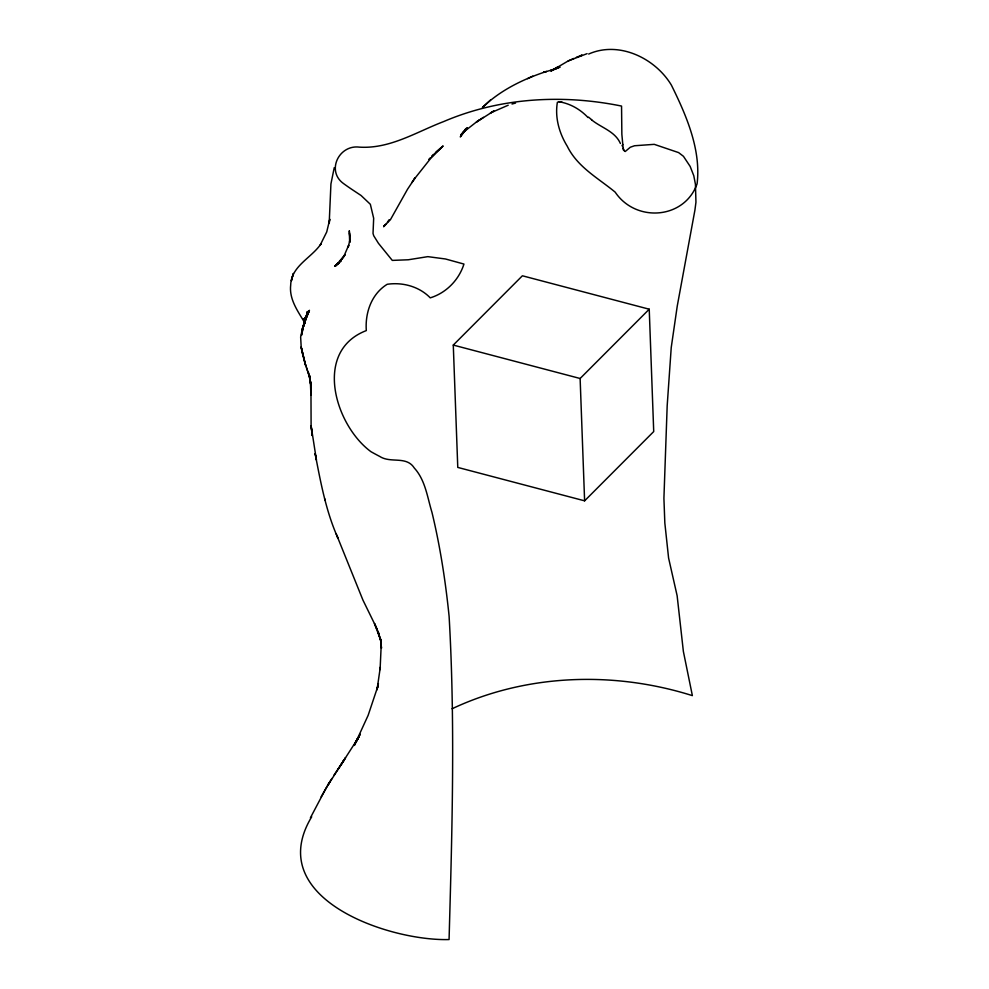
<?xml version="1.0" encoding="UTF-8"?>
<svg xmlns="http://www.w3.org/2000/svg" width="989" height="989" viewBox="0 0 989 989"><rect width="100%" height="100%" fill="white"/><g stroke="black" fill="none" stroke-linecap="round" stroke-linejoin="round"><path stroke-width="1.48" d="M380.406 638.35L381.482 648.178L380.604 639.599L381.198 641.997L377.477 630.302M310.966 391.397L311.102 425.814L316.406 459.959L315.132 453.642C320.634 482.212 325.925 511.189 337.867 537.929L336.248 534.035M381.247 644.358L380.085 669.627L380.32 667.13L377.032 689.79L378.367 683.622L377.192 688.628M350.217 242.045L349.302 230.771L349.649 241.971L349.982 239.548L348.202 247.225L348.709 245.161L343.64 256.856L340.327 261.047L344.407 255.805L345.099 254.618L335.147 266.325L339.017 262.678L334.95 266.251L338.918 262.827L334.665 266.177L341.069 261.269M305.799 319.744L307.406 311.498L303.907 326.271M557.388 102.213C554.755 117.543 559.23 133.132 567.241 146.199C577.489 167.141 598.048 177.995 615.17 192.138C635.865 222.921 684.487 219.249 697.084 183.83C701.238 149.673 686.279 115.243 671.383 85.116C655.188 58.104 618.854 40.623 588.678 54.049M304.525 321.314L301.534 335.222L304.266 322.154L309.038 310.731L304.414 322.463M377.835 686.057L378.367 683.622M304.822 322.451L307.554 312.067L305.626 319.088M302.807 326.988L300.644 337.026L301.2 347.176L304.08 360.132L309.508 377.155L308.148 371.617L310.608 382.632L311.263 390.445M334.245 167.636L330.932 183.942L329.189 223.415L329.794 219.237L326.729 231.945L320.288 244.926L320.98 243.887C311.399 258.042 291.186 266.016 290.679 285.191C289.035 299.444 298.109 311.597 305.008 323.193M303.19 326.024L302.016 330.388L304.946 320.51L309.433 310.299L303.19 326.024L303.487 325.01M377.885 686.218L368.143 715.331L354.322 745.446L360.181 734.221L356.844 740.328L358.513 737.299M305.749 318.619L307.95 311.597L304.414 322.389M306.837 315.788L307.122 315.071M310.41 817.816L326.407 787.504L359.304 736.286M355.916 742.282L357.177 739.809M622.007 145.803L622.773 144.382M321.116 796.85L330.128 781.347M311.708 816.778C262.456 898.321 388.689 941.268 449.068 939.55C452.084 831.922 455.311 723.923 449.105 616.332C445.544 581.359 440.204 546.534 431.958 512.339C427.335 497.232 425.369 480.122 414.304 468.032C406.38 455.533 390.766 463.594 379.776 456.461A273.656 201.36 44.9 0 1 371.048 451.75C335.234 425.591 312.586 351.219 366.313 330.586C365.003 312.845 371.456 293.956 387.194 284.288C402.585 282.001 419.262 286.501 430.252 297.85C446.2 292.979 458.958 279.936 463.952 264.063L445.483 258.982L427.841 256.646L408.284 259.773L392.287 260.404L378.441 243.306L373.718 235.741L373.026 233.429L373.669 218.26L370.343 204.29L361.047 195.476L353.469 190.457A377.65 200.68 -2.1 0 1 343.492 183.534C326.036 171.01 338.992 144.468 359.366 147.138C389.876 149.079 416.159 132.093 443.567 121.61C499.618 97.614 562.185 93.967 621.549 106.07L621.858 134.294L623.293 149.858L625.233 151.502L630.302 147.237L634.53 145.754L654.261 144.345L678.615 152.603L683.448 156.311L690.149 166.412L693.784 175.721L695.44 184.313L695.947 202.226L694.921 210.113L677.242 306.12L671.234 347.547L667.179 405.787L663.916 498.32L664.831 522.983L668.589 558.006L677.131 595.712L683.374 651.43L692.374 695.626C614.218 670.975 526.605 673.657 452.06 708.767M356.547 740.625L358.179 738.029L354.791 743.505L358.278 737.732M330.042 781.533L328.2 784.524L331.921 778.491M356.411 740.835L359.205 736.459M463.693 131.648L460.923 134.801L467.364 127.692L460.293 136.939L465.844 128.558M411.869 182.594L415.108 177.859L407.493 189.307L390.42 219.706L383.683 226.605L385.5 224.466M339.796 766.549L345.507 757.772L337.842 769.516L343.628 760.751L341.687 763.681M333.788 775.475L337.706 769.603M387.329 222.34L389.147 219.719M414.032 179.429L430.388 158.772L443.109 145.939L435.914 152.294L440.426 148.276M462.765 133.132L462.382 133.639L465.102 130.128M383.683 226.605L385.772 224.305L384.461 225.727M428.806 159.414L430.326 157.807M453.283 345.074L522.39 275.783L649.229 309.211L653.717 431.55L584.61 500.83L457.771 467.414L453.283 345.074L580.123 378.49L649.229 309.211M435.135 153.072L431.909 156.213L433.392 154.779M462.803 132.662L475.932 122.389L493.882 110.966L490.457 112.944L508.198 105.217M490.519 99.976L482.409 107.554C500.038 90.382 523.23 79.046 546.46 71.492L543.591 72.271L553.395 69.589M479.591 119.867L476.401 121.993L483.436 117.345M558.019 66.745L552.715 70.046L568.218 60.935L587.095 53.653M551.442 70.676L555.422 68.365M551.12 70.874L554.161 69.119L551.491 70.578M550.873 70.924L560.058 67.079L550.502 70.38M527.594 78.65L532.774 76.128M568.218 60.935L573.904 58.425M580.555 55.718L582.125 55.124L576.364 57.288M554.508 69.168L557.4 68.179M512.005 104.018L515.553 103.066M558.476 101.694L562.049 102.275L558.822 101.731C570.035 103.449 580.308 109.309 588.01 117.543M588.542 117.147L591.657 119.731M591.496 119.756C601.015 127.692 615.034 131.178 620.387 143.467M304.142 321.462L305.181 323.341M623.132 148.202L624.257 150.687M304.637 322.006L303.203 318.755L304.847 322.587M337.076 536.026L362.963 600.15L375.499 625.74L376.97 629.14L374.485 623.564L380.938 640.798L378.033 631.427L378.812 633.726M306.442 367.488L307.542 370.69M324.627 498.58L325.047 500.249M301.472 348.796L302.708 354.544M305.23 320.028L304.797 317.543L305.119 321.289M310.101 379.331L310.793 384.931L309.644 375.684L310.793 384.931M380.765 640.785L381.099 643.258L380.604 639.599M349.5 232.996L349.809 236.804M310.373 381.47L310.917 394.945M580.123 378.49L584.61 500.83M292.052 277.958L291.396 280.765L293.387 273.471L292.052 277.958M305.663 365.534L301.2 347.176L305.663 365.534M311.498 429.065L311.102 425.814L312.277 435.716L311.498 429.065"/></g></svg>
